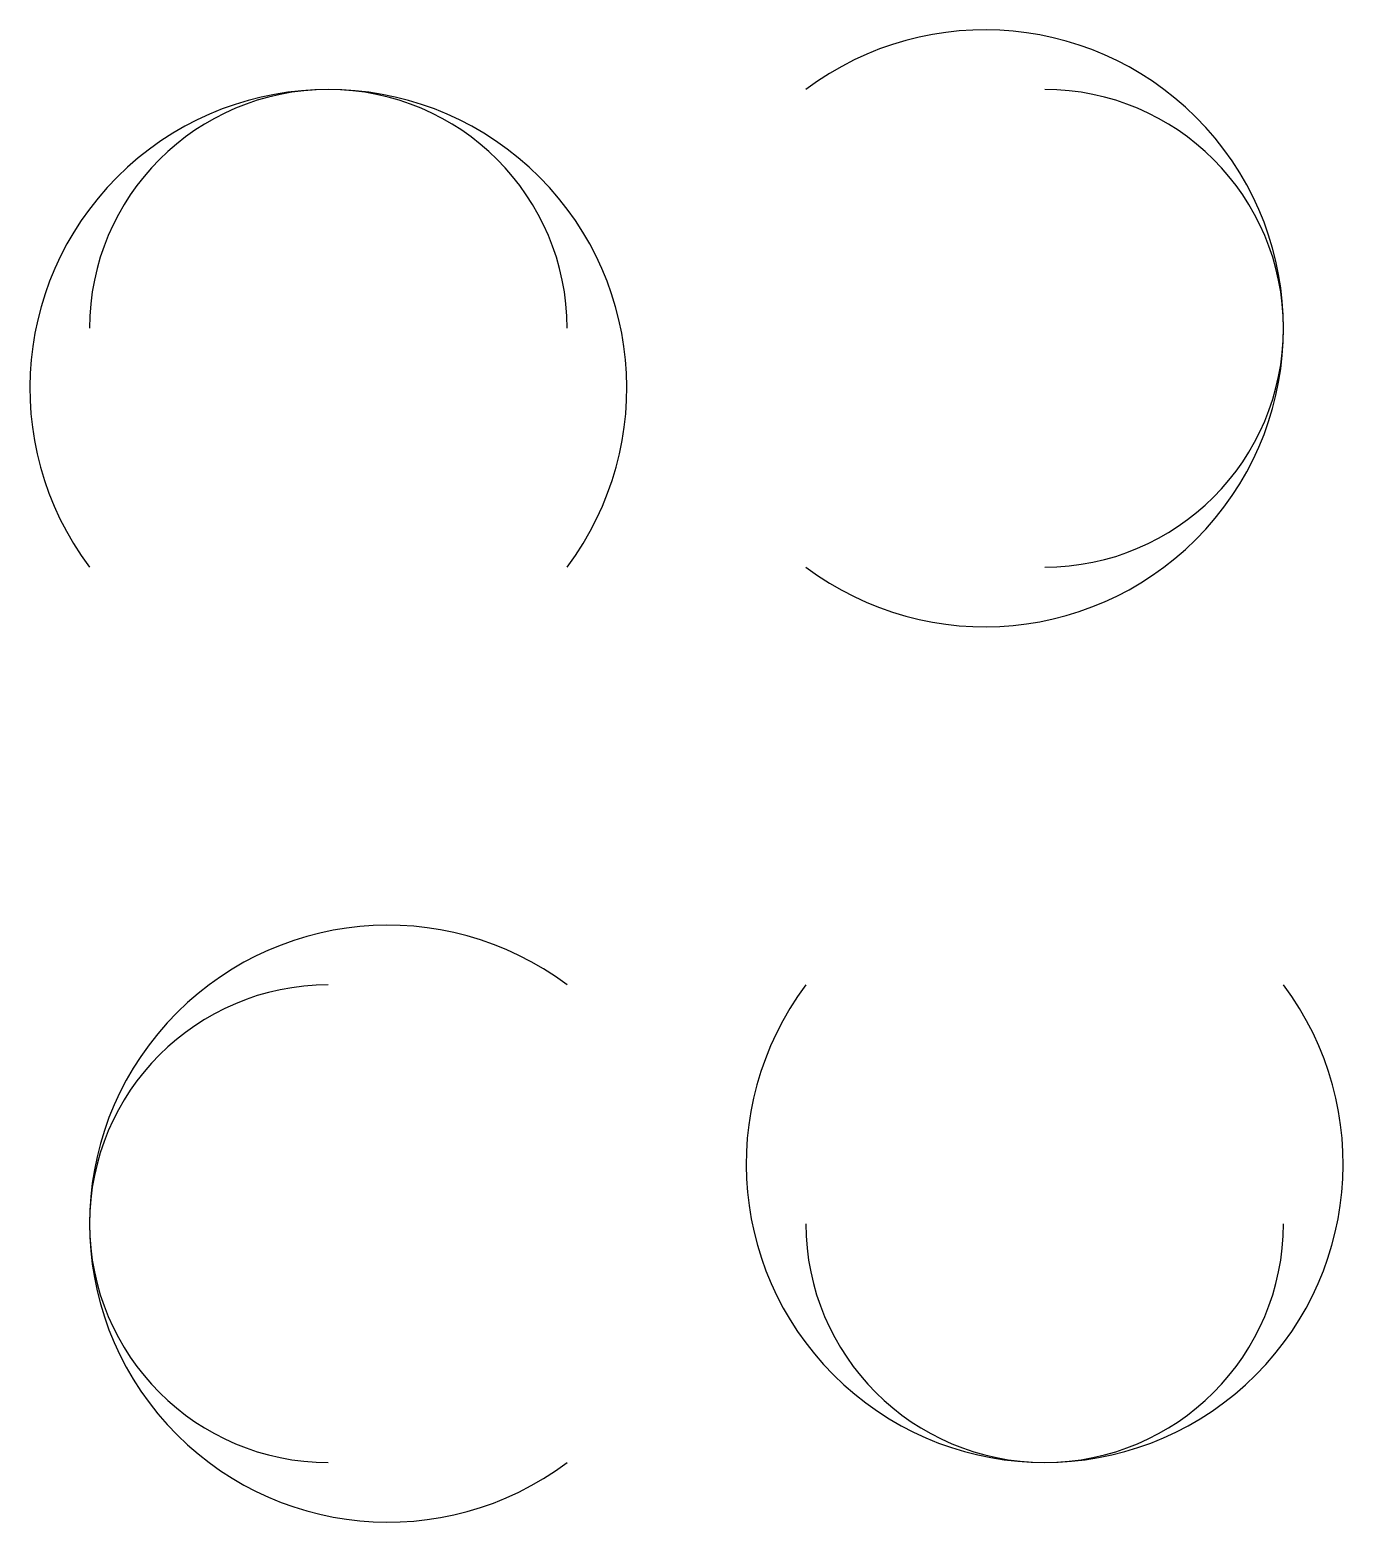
# Model space of a CAD drawing. Header units: feet. Extents: x -12 to 262, y -12 to 300.
import ezdxf

# ---------------------------------------------------------------- set-up
doc = ezdxf.new("R2010")
doc.units = ezdxf.units.FT
doc.header["$MEASUREMENT"] = 0

msp = doc.modelspace()

# ---------------------------------------------------------------- linework, layer by layer
for centre, radius, start, end in [((187.5, 237.5), 62.5, 233.1301, 126.8699), ((50, 225), 62.5, 323.1301, 216.8699), ((50, 237.5), 50, 0, 180), ((200, 237.5), 50, 270, 90), ((62.5, 50), 62.5, 53.1301, 306.8699), ((50, 50), 50, 90, 270), ((200, 62.5), 62.5, 143.1301, 36.8699), ((200, 50), 50, 180, 0)]:
    msp.add_arc(centre, radius, start, end)

doc.saveas('drawing.dxf')
